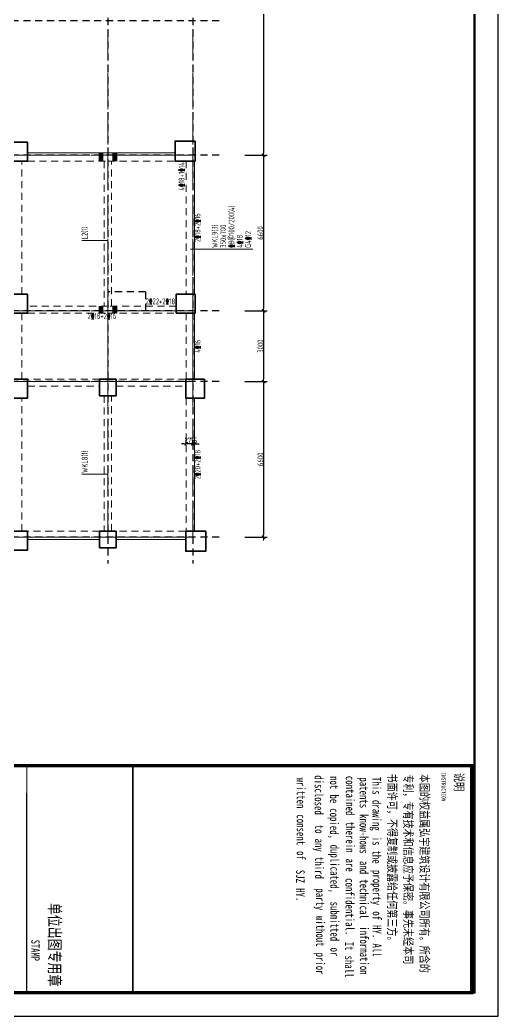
# Model space of a CAD drawing. Header units: millimetres. Extents: x 539196 to 807275, y 431843 to 1156631.
# Drawn here: x 709030 to 729290, y 515943 to 558198 of the extents above; entities that cross this region are included whole.
import ezdxf
from ezdxf.enums import TextEntityAlignment as Align

# ---------------------------------------------------------------- set-up
doc = ezdxf.new("R2010")
doc.units = ezdxf.units.MM
doc.header["$MEASUREMENT"] = 0
for name, pattern in [('DOTE', [2.42, 2, -0.2, 0.02, -0.2]), ('点划线', [1850, 1200, -300, 50, -300]), ('虚线', [500, 300, -200])]:
    doc.linetypes.add(name, pattern=pattern)
for name, color, linetype in [('DOTE', 1, 'DOTE'), ('PUB_TITLE', 4, 'Continuous'), ('TK', 9, 'Continuous')]:
    doc.layers.add(name, color=color, linetype=linetype)
for name, color, linetype, lineweight in [('尺寸标注-梁', 3, 'Continuous', 18), ('梁原位标注', 7, 'Continuous', 18), ('梁名称编号', 2, 'Continuous', 18), ('梁标注引线', 2, 'Continuous', 18), ('梁附加箍筋', 1, 'Continuous', 35), ('梁集中标注', 2, 'Continuous', 18), ('砼柱', 2, 'Continuous', 35), ('砼梁', 4, 'Continuous', 18), ('轴线', 9, '点划线', 18), ('轴线标注', 3, 'Continuous', 18)]:
    doc.layers.add(name, color=color, linetype=linetype, lineweight=lineweight)
doc.styles.add('-宋体', font='', dxfattribs={"width": 0.8})
doc.styles.add('样式 1_yjk_yjk_yjk_yjk_yjk_yjk', font='yjkeng.shx', dxfattribs={"width": 0.7, "bigfont": 'yjkchn.shx'})
doc.styles.get('-宋体').set_extended_font_data('SimSun')
doc.dimstyles.new('盈建科结构_yjk_yjk_yjk_yjk_yjk_yjk', dxfattribs={"dimscale": 100, "dimtxt": 2.5, "dimasz": 1, "dimexe": 1.5, "dimexo": 0.625, "dimgap": 0.1, "dimtad": 1, "dimdec": 0, "dimrnd": 1, "dimzin": 0, "dimdsep": 46, "dimtxsty": '样式 1_yjk_yjk_yjk_yjk_yjk_yjk', "dimblk": '_yjkbk', "dimblk1": 'ARCHTICK', "dimblk2": 'ARCHTICK', "dimcen": 0.09, "dimadec": 0, "dimazin": 0, "dimtfac": 1, "dimtdec": 4, "dimtix": 1, "dimtmove": 2, "dimatfit": 3, "dimfxl": 0, "dimtolj": 1, "dimtzin": 0, "dimarcsym": 0})

# ---------------------------------------------------------------- blocks, each defined once
blk = doc.blocks.new('图签11')
for p, q in [((3661956, -366171), (3661956, -326171)), ((3668756, -336322), (3661956, -336322)), ((3661956, -336322), (3668756, -336322)), ((3668732, -339499), (3662780, -339499))]:
    blk.add_line(p, q)
at = {"const_width": 34}
for points in [[(3661956, -336322), (3668756, -336322)], [(3661956, -339499), (3668732, -339499)]]:
    blk.add_lwpolyline(points, dxfattribs=at)
at = {"layer": 'PUB_TITLE', "const_width": 100}
blk.add_lwpolyline([(3661956, -326171), (3668756, -326171), (3668756, -366170), (3661956, -366170)], close=True, dxfattribs=at)
at = {"style": '-宋体', "width": 0.75}
for s, height, p in [('INSTRUCTION', 129.15, (3662157, -327077)), ('单位出图专用章', 350, (3666068, -338838)), ('STAMP', 250, (3667171, -339368))]:
    blk.add_text(s, height=height, dxfattribs=at).set_placement(p)
at = {"layer": 'TK', "color": 9, "style": '-宋体', "width": 0.75}
blk.add_text('说明', height=265.8, dxfattribs=at).set_placement((3662166, -326686))
at = {"layer": 'TK', "style": '-宋体', "width": 0.75}
for s, height, p in [('本图的权益属弘宇建筑设计有限公司所有。所含的', 258.23, (3662201, -327716)), ('专利，专有技术和信息应予保密。事先未经本司', 258.23, (3662214, -328201)), ('书面许可，不得复制或披露给任何第三方。', 258.23, (3662193, -328683)), ('This', 258.2, (3662293, -329146)), ('drawing', 258.2, (3662982, -329146)), ('is', 258.2, (3664084, -329146)), ('the', 258.2, (3664497, -329146)), ('property', 258.2, (3665082, -329136)), ('of', 258.2, (3666321, -329136)), ('HY.', 258.2, (3666734, -329136)), ('All', 258.2, (3667285, -329136)), ('patents', 258.2, (3662305, -329530)), ('know-hows', 258.2, (3663407, -329530)), ('and', 258.2, (3664810, -329525)), ('technical', 258.2, (3665361, -329525)), ('information', 258.23, (3666770, -329521)), ('contained', 258.2, (3662259, -329943)), ('therein', 258.2, (3663637, -329943)), ('are', 258.2, (3664738, -329943)), ('confidential.', 258.23, (3665327, -329953)), ('It', 258.2, (3667234, -329968)), ('shall', 258.2, (3667647, -329968)), ('duplicated,', 258.23, (3664322, -330407)), ('submitted', 258.2, (3666031, -330405)), ('not', 258.2, (3662266, -330419)), ('be', 258.2, (3662817, -330419)), ('copied,', 258.2, (3663230, -330419)), ('or', 258.2, (3667408, -330405)), ('disclosed', 258.2, (3662241, -330876)), ('to', 258.2, (3663726, -330866)), ('any', 258.2, (3664139, -330866)), ('third', 258.2, (3664690, -330866)), ('party', 258.2, (3665632, -330834)), ('without', 258.2, (3666458, -330834)), ('prior', 258.2, (3667560, -330834)), ('written', 258.2, (3662312, -331414)), ('consent', 258.2, (3663414, -331414)), ('of', 258.2, (3664516, -331414)), ('SJZ', 258.2, (3665076, -331433)), ('HY.', 258.2, (3665627, -331433))]:
    blk.add_text(s, height=height, dxfattribs=at).set_placement(p)
blk = doc.blocks.new('_yjkbk')
blk.add_line((-1, 0), (1.5, 0))
blk.add_lwpolyline([(-0.7, -0.7, 0.5, 0.5, 0), (0.7, 0.7, 0.5, 0.5, 0)], format="xyseb")
blk = doc.blocks.new('*D101')
at = {"layer": 'Defpoints', "color": 0}
for p in [(716355, 540220), (716355, 540219), (716430, 540219)]:
    blk.add_point(p, dxfattribs=at)
at = {"layer": '尺寸标注-梁', "color": 0, "lineweight": -2}
for p, q in [((716255, 540220), (716155, 540220)), ((716355, 540219), (716355, 540370)), ((716430, 540220), (716355, 540220)), ((716430, 540219), (716430, 540370)), ((716530, 540220), (716630, 540220))]:
    blk.add_line(p, q, dxfattribs=at)
at = {"layer": '尺寸标注-梁', "color": 0, "lineweight": -2, "xscale": 100, "yscale": 100, "zscale": 100}
blk.add_blockref('_yjkbk', (716355, 540220), dxfattribs=at)
at = {"layer": '尺寸标注-梁', "color": 0, "lineweight": -2, "xscale": 100, "yscale": 100, "zscale": 100, "rotation": 180}
blk.add_blockref('_yjkbk', (716430, 540220), dxfattribs=at)
at = {"layer": '尺寸标注-梁', "color": 0, "insert": (716393, 540355), "char_height": 250, "attachment_point": 5, "style": '样式 1_yjk_yjk_yjk_yjk_yjk_yjk'}
blk.add_mtext('\\A1;75', dxfattribs=at)
blk = doc.blocks.new('_ARCHTICK')
at = {"color": 0, "linetype": 'ByBlock', "const_width": 0.15}
blk.add_lwpolyline([(-0.5, -0.5), (0.5, 0.5)], dxfattribs=at)
blk = doc.blocks.new('*D102')
at = {"layer": 'Defpoints', "color": 0}
for p in [(716080, 540220), (716080, 540219), (716355, 540219)]:
    blk.add_point(p, dxfattribs=at)
at = {"layer": '尺寸标注-梁', "color": 0, "lineweight": -2}
for p, q in [((715980, 540220), (715880, 540220)), ((716080, 540219), (716080, 540370)), ((716355, 540220), (716080, 540220)), ((716355, 540219), (716355, 540370)), ((716455, 540220), (716555, 540220))]:
    blk.add_line(p, q, dxfattribs=at)
at = {"layer": '尺寸标注-梁', "color": 0, "lineweight": -2, "xscale": 100, "yscale": 100, "zscale": 100}
blk.add_blockref('_yjkbk', (716080, 540220), dxfattribs=at)
at = {"layer": '尺寸标注-梁', "color": 0, "lineweight": -2, "xscale": 100, "yscale": 100, "zscale": 100, "rotation": 180}
blk.add_blockref('_yjkbk', (716355, 540220), dxfattribs=at)
at = {"layer": '尺寸标注-梁', "color": 0, "insert": (716218, 540355), "char_height": 250, "attachment_point": 5, "style": '样式 1_yjk_yjk_yjk_yjk_yjk_yjk'}
blk.add_mtext('\\A1;275', dxfattribs=at)
blk = doc.blocks.new('*D120')
at = {"layer": 'Defpoints', "color": 0}
for p in [(716355, 573459), (716355, 552459), (719355, 552459)]:
    blk.add_point(p, dxfattribs=at)
at = {"layer": '轴线标注', "color": 0, "lineweight": -2}
for p, q in [((718555, 573459), (719505, 573459)), ((719355, 573359), (719355, 552559)), ((718555, 552459), (719505, 552459))]:
    blk.add_line(p, q, dxfattribs=at)
at = {"layer": '轴线标注', "color": 0, "lineweight": -2, "xscale": 100, "yscale": 100, "zscale": 100}
for p, rotation in [((719355, 573459), 90), ((719355, 552459), 270)]:
    blk.add_blockref('_yjkbk', p, dxfattribs=dict(at, rotation=rotation))
at = {"layer": '轴线标注', "color": 0, "insert": (719220, 562959), "char_height": 250, "attachment_point": 5, "rotation": 90, "style": '样式 1_yjk_yjk_yjk_yjk_yjk_yjk'}
blk.add_mtext('\\A1;21000', dxfattribs=at)
blk = doc.blocks.new('*D122')
at = {"layer": 'Defpoints', "color": 0}
for p in [(716355, 552459), (716355, 545859), (719355, 545859)]:
    blk.add_point(p, dxfattribs=at)
at = {"layer": '轴线标注', "color": 0, "lineweight": -2}
for p, q in [((718555, 552459), (719505, 552459)), ((719355, 552359), (719355, 545959)), ((718555, 545859), (719505, 545859))]:
    blk.add_line(p, q, dxfattribs=at)
at = {"layer": '轴线标注', "color": 0, "lineweight": -2, "xscale": 100, "yscale": 100, "zscale": 100}
for p, rotation in [((719355, 552459), 90), ((719355, 545859), 270)]:
    blk.add_blockref('_yjkbk', p, dxfattribs=dict(at, rotation=rotation))
at = {"layer": '轴线标注', "color": 0, "insert": (719220, 549159), "char_height": 250, "attachment_point": 5, "rotation": 90, "style": '样式 1_yjk_yjk_yjk_yjk_yjk_yjk'}
blk.add_mtext('\\A1;6600', dxfattribs=at)
blk = doc.blocks.new('*D124')
at = {"layer": 'Defpoints', "color": 0}
for p in [(716355, 545859), (716355, 542859), (719355, 542859)]:
    blk.add_point(p, dxfattribs=at)
at = {"layer": '轴线标注', "color": 0, "lineweight": -2}
for p, q in [((718555, 545859), (719505, 545859)), ((719355, 545759), (719355, 542959)), ((718555, 542859), (719505, 542859))]:
    blk.add_line(p, q, dxfattribs=at)
at = {"layer": '轴线标注', "color": 0, "lineweight": -2, "xscale": 100, "yscale": 100, "zscale": 100}
for p, rotation in [((719355, 545859), 90), ((719355, 542859), 270)]:
    blk.add_blockref('_yjkbk', p, dxfattribs=dict(at, rotation=rotation))
at = {"layer": '轴线标注', "color": 0, "insert": (719220, 544359), "char_height": 250, "attachment_point": 5, "rotation": 90, "style": '样式 1_yjk_yjk_yjk_yjk_yjk_yjk'}
blk.add_mtext('\\A1;3000', dxfattribs=at)
blk = doc.blocks.new('*D126')
at = {"layer": 'Defpoints', "color": 0}
for p in [(716355, 542859), (716355, 536259), (719355, 536259)]:
    blk.add_point(p, dxfattribs=at)
at = {"layer": '轴线标注', "color": 0, "lineweight": -2}
for p, q in [((718555, 542859), (719505, 542859)), ((719355, 542759), (719355, 536359)), ((718555, 536259), (719505, 536259))]:
    blk.add_line(p, q, dxfattribs=at)
at = {"layer": '轴线标注', "color": 0, "lineweight": -2, "xscale": 100, "yscale": 100, "zscale": 100}
for p, rotation in [((719355, 542859), 90), ((719355, 536259), 270)]:
    blk.add_blockref('_yjkbk', p, dxfattribs=dict(at, rotation=rotation))
at = {"layer": '轴线标注', "color": 0, "insert": (719220, 539559), "char_height": 250, "attachment_point": 5, "rotation": 90, "style": '样式 1_yjk_yjk_yjk_yjk_yjk_yjk'}
blk.add_mtext('\\A1;6600', dxfattribs=at)
blk = doc.blocks.new('jzzw')
at = {"layer": 'DOTE', "color": 1, "linetype": '虚线'}
for p, q in [((947786, 890469), (947786, 834829)), ((951386, 890469), (951386, 834829)), ((952506, 857849), (912186, 857849)), ((952506, 852149), (912186, 852149)), ((949386, 846349), (947786, 846349)), ((949386, 846349), (949386, 845549)), ((952506, 845549), (911886, 845549)), ((952506, 845549), (911886, 845549)), ((952506, 842549), (911886, 842549)), ((952506, 842549), (911886, 842549)), ((952506, 835949), (912186, 835949)), ((952506, 835949), (912186, 835949)), ((952506, 835949), (912186, 835949)), ((952506, 835949), (912186, 835949))]:
    blk.add_line(p, q, dxfattribs=at)

msp = doc.modelspace()

# ---------------------------------------------------------------- linework, layer by layer
at = {"layer": 'PUB_TITLE'}
msp.add_lwpolyline([(669890.4, 515943), (729290.4, 515943), (729290.4, 600043), (669890.4, 600043)], close=True, dxfattribs=at)
at = {"layer": 'PUB_TITLE', "const_width": 100}
msp.add_lwpolyline([(670890.4, 516943), (728290.4, 516943), (728290.4, 597543), (670890.4, 597543)], close=True, dxfattribs=at)
at = {"layer": '梁标注引线'}
for p, q in [((712755.4, 548835.2), (711647.9, 548835.2)), ((716255.4, 548479.4), (718898.9, 548479.4)), ((712755.4, 538933.7), (711647.9, 538933.7))]:
    msp.add_line(p, q, dxfattribs=at)
at = {"layer": '梁附加箍筋'}
for p, q in [((712395.4, 552209.2), (712395.4, 552559.2)), ((712465.4, 552209.2), (712465.4, 552559.2)), ((712535.4, 552209.2), (712535.4, 552559.2)), ((712975.4, 552209.2), (712975.4, 552559.2)), ((713045.4, 552209.2), (713045.4, 552559.2)), ((713115.4, 552209.2), (713115.4, 552559.2)), ((712395.4, 545759.2), (712395.4, 546059.2)), ((712465.4, 545759.2), (712465.4, 546059.2)), ((712535.4, 545759.2), (712535.4, 546059.2)), ((712975.4, 545759.2), (712975.4, 546059.2)), ((713045.4, 545759.2), (713045.4, 546059.2)), ((713115.4, 545759.2), (713115.4, 546059.2))]:
    msp.add_line(p, q, dxfattribs=at)
at = {"layer": '砼柱'}
for points in [[(709355.4, 553009.2), (708555.4, 553009.2), (708555.4, 552209.2), (709355.4, 552209.2)], [(716455.4, 553059.2), (715605.4, 553059.2), (715605.4, 552209.2), (716455.4, 552209.2)], [(709355.4, 546559.2), (708555.4, 546559.2), (708555.4, 545759.2), (709355.4, 545759.2)], [(716455.4, 546559.2), (715655.4, 546559.2), (715655.4, 545759.2), (716455.4, 545759.2)], [(709355.4, 542959.2), (708555.4, 542959.2), (708555.4, 542159.2), (709355.4, 542159.2)], [(713105.4, 542959.2), (712405.4, 542959.2), (712405.4, 542259.2), (713105.4, 542259.2)], [(716855.4, 542959.2), (716055.4, 542959.2), (716055.4, 542159.2), (716855.4, 542159.2)], [(709355.4, 536509.2), (708555.4, 536509.2), (708555.4, 535709.2), (709355.4, 535709.2)], [(713105.4, 536509.2), (712405.4, 536509.2), (712405.4, 535809.2), (713105.4, 535809.2)], [(716905.4, 536509.2), (716055.4, 536509.2), (716055.4, 535659.2), (716905.4, 535659.2)]]:
    msp.add_lwpolyline(points, close=True, dxfattribs=at)
at = {"layer": '砼梁'}
for p, q in [((712755.4, 552559.2), (709355.4, 552559.2)), ((715605.4, 552559.2), (712755.4, 552559.2)), ((716430.4, 546559.2), (716430.4, 552209.2)), ((716430.4, 542959.2), (716430.4, 545759.2)), ((716430.4, 536509.2), (716430.4, 542159.2)), ((709355.4, 536159.2), (712405.4, 536159.2)), ((713105.4, 536159.2), (716055.4, 536159.2))]:
    msp.add_line(p, q, dxfattribs=at)
at = {"layer": '砼梁', "linetype": '虚线'}
for p, q in [((709105.4, 546559.2), (709105.4, 552209.2)), ((709355.4, 552209.2), (712755.4, 552209.2)), ((712605.4, 552209.2), (712605.4, 546059.2)), ((712755.5, 552209.2), (715605.4, 552209.2)), ((712905.4, 546059.2), (712905.4, 552209.2)), ((716080.4, 552209.2), (716080.4, 546559.2)), ((712755.4, 546059.2), (709355.4, 546059.2)), ((715655.4, 546059.2), (712755.5, 546059.2)), ((709105.4, 542959.2), (709105.4, 545759.2)), ((709355.4, 545759.2), (712755.4, 545759.2)), ((712755.4, 545759.2), (715655.4, 545759.2)), ((716080.4, 545759.2), (716080.4, 542959.2)), ((712405.4, 542959.2), (709355.4, 542959.2)), ((709355.4, 542659.2), (712405.4, 542659.2)), ((716055.4, 542959.2), (713105.4, 542959.2)), ((713105.4, 542659.2), (716055.4, 542659.2)), ((709105.4, 536509.2), (709105.4, 542159.2)), ((712605.4, 542259.2), (712605.4, 536509.2)), ((712905.4, 536509.2), (712905.4, 542259.2)), ((716080.4, 542159.2), (716080.4, 536509.2)), ((712405.4, 536509.2), (709355.4, 536509.2)), ((716055.4, 536509.2), (713105.4, 536509.2))]:
    msp.add_line(p, q, dxfattribs=at)
at = {"layer": '轴线'}
for p, q in [((712755.4, 536259.2), (712755.4, 589659.2)), ((716355.4, 536259.2), (716355.4, 589659.2)), ((678755.4, 552459.2), (716355.4, 552459.2)), ((708955.4, 552459.2), (712755.4, 552459.2)), ((712755.4, 545859.2), (712755.4, 552459.2)), ((712755.4, 552459.2), (716355.4, 552459.2)), ((716355.4, 545859.2), (716355.4, 552459.2)), ((678755.4, 545859.2), (716355.4, 545859.2)), ((708955.4, 545859.2), (712755.4, 545859.2)), ((712755.4, 542859.2), (712755.4, 545859.2)), ((712755.4, 545859.2), (716355.4, 545859.2)), ((716355.4, 542859.2), (716355.4, 545859.2)), ((678755.4, 542859.2), (716355.4, 542859.2)), ((708955.4, 542859.2), (712755.4, 542859.2)), ((712755.4, 536259.2), (712755.4, 542859.2)), ((712755.4, 542859.2), (716355.4, 542859.2)), ((716355.4, 536259.2), (716355.4, 542859.2)), ((678755.4, 536259.2), (716355.4, 536259.2)), ((708955.4, 536259.2), (712755.4, 536259.2)), ((712755.4, 536259.2), (716355.4, 536259.2))]:
    msp.add_line(p, q, dxfattribs=at)

# ---------------------------------------------------------------- block references
msp.add_blockref('jzzw', (-235030.4, -299689.7))
at = {"xscale": 1.41428571427241, "yscale": 1.41428571427241, "zscale": 1.414285714285714, "rotation": 270}
msp.add_blockref('图签11', (1189474.3, 5705612.1), dxfattribs=at)

# ---------------------------------------------------------------- texts
at = {"layer": '梁原位标注', "linetype": 'Continuous', "style": '样式 1_yjk_yjk_yjk_yjk_yjk_yjk', "width": 0.7}
msp.add_text('4\x8418+1\x8414', height=250, rotation=90, dxfattribs=at).set_placement((716080.4, 552159.2), align=Align.BOTTOM_RIGHT)
for s, p in [('2\x8418+2\x8416', (716430.4, 549384.2)), ('4\x8416', (716430.4, 544359.2)), ('2\x8420+2\x8418', (716430.4, 539334.2))]:
    msp.add_text(s, height=250, rotation=90, dxfattribs=at).set_placement(p, align=Align.TOP_CENTER)
msp.add_text('2\x8422+2\x8418', height=250, dxfattribs=at).set_placement((715605.4, 546059.2), align=Align.BOTTOM_RIGHT)
msp.add_text('2\x8418+2\x8416', height=250, dxfattribs=at).set_placement((712505.4, 545759.2), align=Align.TOP_CENTER)
at = {"layer": '梁名称编号', "linetype": 'Continuous', "style": '样式 1_yjk_yjk_yjk_yjk_yjk_yjk', "width": 0.7}
for s, p in [('L2(1)', (711647.9, 548885.2)), ('WKL8(1)', (711647.9, 538983.7))]:
    msp.add_text(s, height=250, rotation=90, dxfattribs=at).set_placement(p, align=Align.TOP_LEFT)
msp.add_text('WKL9(3)', height=250, rotation=90, dxfattribs=at).set_placement((717487.9, 548529.4), align=Align.BOTTOM_LEFT)
at = {"layer": '梁集中标注', "linetype": 'Continuous', "style": '样式 1_yjk_yjk_yjk_yjk_yjk_yjk', "width": 0.7}
for s, p in [('\x848@100/200(4)', (718193.4, 548529.4)), ('350x700', (717840.7, 548529.4)), ('4\x8418', (718546.2, 548529.4)), ('G4\x8412', (718898.9, 548529.4))]:
    msp.add_text(s, height=250, rotation=90, dxfattribs=at).set_placement(p, align=Align.BOTTOM_LEFT)

# ---------------------------------------------------------------- dimensions: what is measured, and where the dimension line sits
at = {"layer": '尺寸标注-梁'}
for p1, p2, picture, middle in [((716355.4, 540219.2), (716080.4, 540219.2), '*D102', (716217.9, 540355.2)), ((716430.4, 540219.2), (716355.4, 540219.2), '*D101', (716392.9, 540355.2))]:
    dim = msp.add_aligned_dim(p1=p1, p2=p2, distance=-1, dimstyle='盈建科结构_yjk_yjk_yjk_yjk_yjk_yjk', override={"dimscale": 100, "dimtxt": 2.5, "dimasz": 1, "dimexe": 1.5, "dimexo": 0, "dimgap": 0.1, "dimtad": 1, "dimlfac": 1, "dimrnd": 5, "dimdle": 0, "dimfxlon": 0}, dxfattribs=at)
    dim.commit()
    dim.dimension.update_dxf_attribs({"geometry": picture, "text_midpoint": middle})
at = {"layer": '轴线标注'}
for p1, p2, picture, middle in [((716355.4, 573459.2), (716355.4, 552459.2), '*D120', (719220.4, 562959.2)), ((716355.4, 552459.2), (716355.4, 545859.2), '*D122', (719220.4, 549159.2)), ((716355.4, 545859.2), (716355.4, 542859.2), '*D124', (719220.4, 544359.2)), ((716355.4, 542859.2), (716355.4, 536259.2), '*D126', (719220.4, 539559.2))]:
    dim = msp.add_aligned_dim(p1=p1, p2=p2, distance=3000, dimstyle='盈建科结构_yjk_yjk_yjk_yjk_yjk_yjk', override={"dimscale": 100, "dimtxt": 2.5, "dimasz": 1, "dimexe": 1.5, "dimexo": 22, "dimgap": 0.1, "dimtad": 1, "dimlfac": 1, "dimrnd": 5, "dimdle": 0, "dimfxlon": 0}, dxfattribs=at)
    dim.commit()
    dim.dimension.update_dxf_attribs({"geometry": picture, "text_midpoint": middle})

doc.saveas('drawing.dxf')
